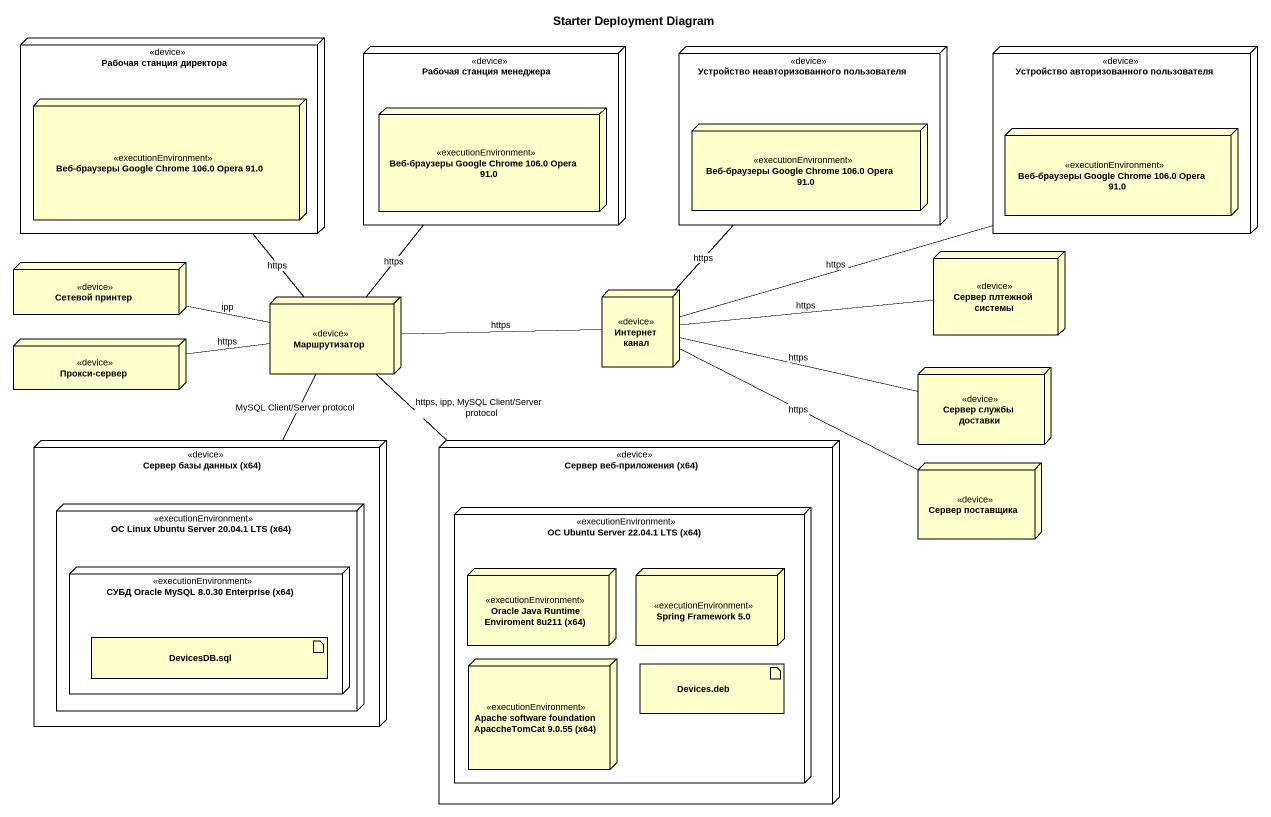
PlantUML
@startuml
title Starter Deployment Diagram
node "Рабочая станция директора" as Рабочая_станция_директора <<device>> {
  node "Веб-браузеры Google Chrome 106.0 Opera 91.0" as Веб_браузеры_Google_Chrome <<executionEnvironment>>
}
node "Рабочая станция менеджера" as Рабочая_станция_менеджера <<device>> {
  node "Веб-браузеры Google Chrome 106.0 Opera 91.0" as Веб_браузеры_Google_Chrome_2 <<executionEnvironment>>
}
node "Устройство неавторизованного пользователя" as Устройство <<device>> {
  node "Веб-браузеры Google Chrome 106.0 Opera 91.0" as Веб_браузеры_Google_Chrome_3 <<executionEnvironment>>
}
node "Устройство авторизованного пользователя" as Устройство_авторизованного <<device>> {
  node "Веб-браузеры Google Chrome 106.0 Opera 91.0" as Веб_браузеры_Google_Chrome_4 <<executionEnvironment>>
}
node "Сетевой принтер" as Сетевой_принтер <<device>>
node "Сервер плтежной системы" as Сервер_плтежной_системы <<device>>
node Маршрутизатор <<device>>
node "Интернет канал" as Интернет_канал <<device>>
node "Прокси-сервер" as Прокси_сервер <<device>>
node "Сервер службы доставки" as Сервер_службы_доставки <<device>>
node "Сервер базы данных (x64)" as Сервер_базы_данных_x64 <<device>> {
  node "ОС Linux Ubuntu Server 20.04.1 LTS (x64)" as ОС_Linux_Ubuntu_Server_20 <<executionEnvironment>> {
    node "СУБД Oracle MySQL 8.0.30 Enterprise (x64)" as СУБД_Oracle_MySQL_8_0_30 <<executionEnvironment>> {
      artifact "DevicesDB.sql" as DevicesDB_sql
    }
  }
}
node "Сервер веб-приложения (x64)" as Сервер_веб_приложения_x64 <<device>> {
  node "OC Ubuntu Server 22.04.1 LTS (x64)" as OC_Ubuntu_Server_22_04_1 <<executionEnvironment>> {
    node "Oracle Java Runtime Enviroment 8u211 (x64)" as Oracle_Java_Runtime <<executionEnvironment>>
    node "Spring Framework 5.0" as Spring_Framework_5_0 <<executionEnvironment>>
    node "Apache software foundation ApaccheTomCat 9.0.55 (x64)" as Apache_software_foundation <<executionEnvironment>>
    artifact "Devices.deb" as Devices_deb
  }
}
node "Сервер поставщика" as Сервер_поставщика <<device>>
Рабочая_станция_директора -- Маршрутизатор : https
Рабочая_станция_менеджера -- Маршрутизатор : https
Устройство -- Интернет_канал : https
Устройство_авторизованного -left- Интернет_канал : https
Сетевой_принтер -right- Маршрутизатор : ipp
Маршрутизатор -right- Интернет_канал : https
Маршрутизатор -- Сервер_базы_данных_x64 : MySQL Client/Server protocol
Маршрутизатор -- Сервер_веб_приложения_x64 : https, ipp, MySQL Client/Server protocol
Интернет_канал -right- Сервер_плтежной_системы : https
Интернет_канал -right- Сервер_службы_доставки : https
Интернет_канал -right- Сервер_поставщика : https
Прокси_сервер -right- Маршрутизатор : https
@enduml
